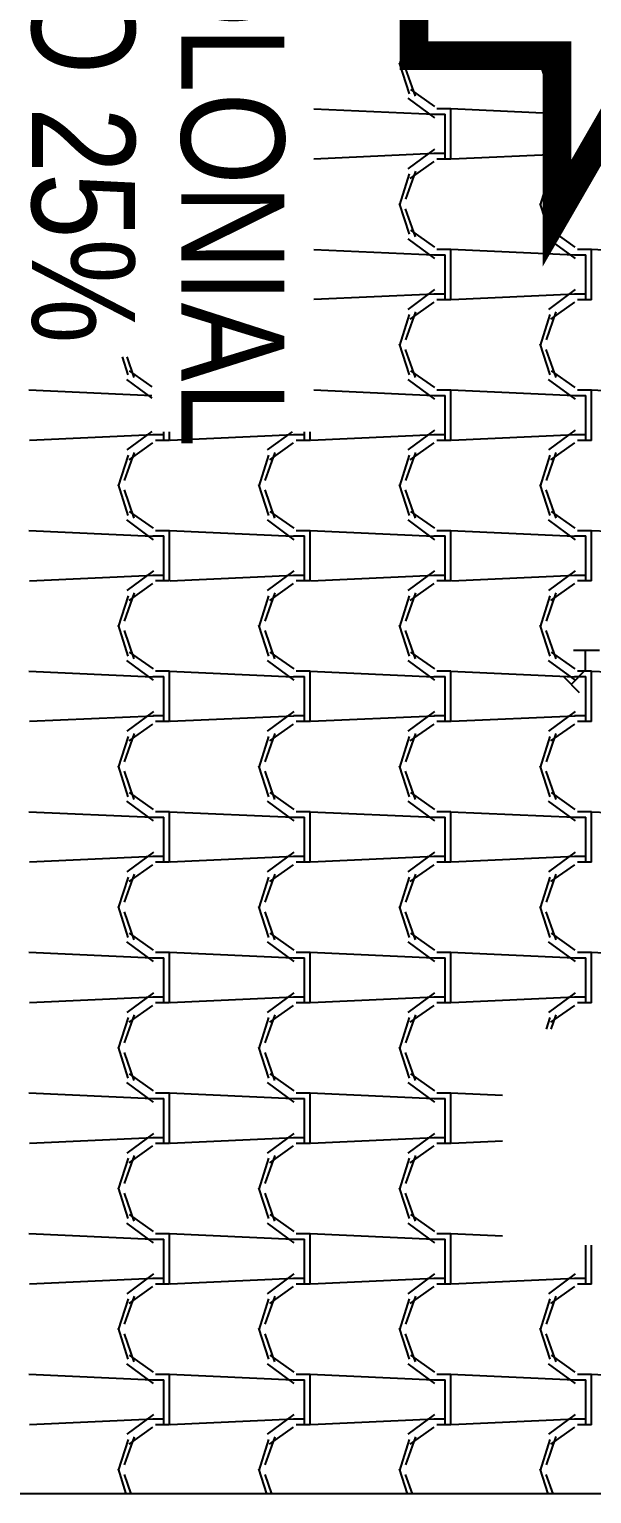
# Model space of a CAD drawing. Header units: millimetres. Extents: x -336 to -33, y -135 to 770.
# Drawn here: x -176.451 to -175.251, y 710.133 to 713.257 of the extents above; entities that cross this region are included whole.
import ezdxf
from ezdxf.enums import TextEntityAlignment as Align

# ---------------------------------------------------------------- set-up
doc = ezdxf.new("R2010")
doc.units = ezdxf.units.MM
doc.header["$LTSCALE"] = 50
doc.header["$MEASUREMENT"] = 0
doc.layers.get('0').update_dxf_attribs({"linetype": 'CONTINUOUS'})
for name, color, linetype in [('-HIDRO', 8, 'CONTINUOUS'), ('AF', 5, 'CONTINUOUS'), ('E-txt-g', 3, 'CONTINUOUS')]:
    doc.layers.add(name, color=color, linetype=linetype)
doc.layers.add('E-Txt-W', color=7, linetype='CONTINUOUS', lineweight=20)
doc.styles.add('F2', font='swissc.ttf')
doc.styles.add('REG60', font='romans.shx', dxfattribs={"width": 0.8, "height": 0.15})
doc.styles.add('REG80', font='romans.shx', dxfattribs={"width": 0.8, "height": 0.2})

# ---------------------------------------------------------------- blocks, each defined once
blk = doc.blocks.new('Seta')
at = {"const_width": 2}
blk.add_lwpolyline([(10, 15), (10, 25.98), (25, 0), (10, -25.98), (10, -15), (0, -15), (0, 15)], close=True, dxfattribs=at)
blk = doc.blocks.new('TXT-AMB75')
at = {"layer": 'E-txt-g', "style": 'REG80', "width": 0.8, "flags": 8}
blk.add_attdef('TXT', text='', height=0.2, dxfattribs=at).set_placement((0.0055, 0.2964), align=Align.CENTER)
at = {"layer": 'E-Txt-W', "style": 'REG60', "width": 0.8, "flags": 8}
blk.add_attdef('TXT', text='', height=0.15, dxfattribs=at).set_placement((0.0055, 0.0271), align=Align.CENTER)

msp = doc.modelspace()

# ---------------------------------------------------------------- linework, layer by layer
at = {"layer": '-HIDRO', "linetype": 'Continuous'}
for p, q in [((-175.6404, 713.2489), (-175.6614, 713.1829)), ((-175.6306, 713.2459), (-175.6484, 713.1949)), ((-175.6306, 713.245), (-175.6389, 713.2391)), ((-175.3556, 713.2014), (-175.3614, 713.1829)), ((-175.3462, 713.2014), (-175.3484, 713.1949)), ((-175.6617, 713.1861), (-175.6407, 713.1201)), ((-175.6488, 713.1746), (-175.6278, 713.1146)), ((-175.3617, 713.1861), (-175.3407, 713.1201)), ((-175.3488, 713.1746), (-175.3278, 713.1146)), ((-175.6378, 713.1289), (-175.5868, 713.0929)), ((-175.3378, 713.1289), (-175.3248, 713.1198)), ((-175.6437, 713.1106), (-175.5867, 713.0686)), ((-175.3437, 713.1106), (-175.3248, 713.0967)), ((-175.588, 713.0756), (-175.8438, 713.0872)), ((-175.5877, 713.0765), (-175.5637, 713.0765)), ((-175.5817, 713.0885), (-175.5517, 713.0885)), ((-175.5637, 712.9925), (-175.5637, 713.0765)), ((-175.3248, 713.0773), (-175.552, 713.0876)), ((-175.5517, 712.9925), (-175.5517, 713.0885)), ((-175.5863, 713.002), (-175.6433, 712.96)), ((-175.5864, 712.9924), (-175.8438, 712.9807)), ((-175.5879, 712.9751), (-175.6389, 712.9391)), ((-175.5637, 712.9925), (-175.5877, 712.9925)), ((-175.5517, 712.9805), (-175.5817, 712.9805)), ((-175.5637, 712.9805), (-175.5637, 712.9925)), ((-175.5517, 712.9805), (-175.5517, 712.9925)), ((-175.3248, 712.9906), (-175.5504, 712.9804)), ((-175.3248, 712.9736), (-175.3433, 712.96)), ((-175.2517, 712.9805), (-175.2585, 712.9805)), ((-175.2517, 712.9805), (-175.2517, 712.9921)), ((-175.6404, 712.9489), (-175.6614, 712.8829)), ((-175.6274, 712.9549), (-175.6484, 712.8949)), ((-175.3404, 712.9489), (-175.3614, 712.8829)), ((-175.3274, 712.9549), (-175.3484, 712.8949)), ((-175.3248, 712.9491), (-175.3389, 712.9391)), ((-175.6617, 712.8861), (-175.6407, 712.8201)), ((-175.3617, 712.8861), (-175.3407, 712.8201)), ((-175.6488, 712.8746), (-175.6278, 712.8146)), ((-175.3488, 712.8746), (-175.3278, 712.8146)), ((-175.6378, 712.8289), (-175.5868, 712.7929)), ((-175.3378, 712.8289), (-175.2868, 712.7929)), ((-175.588, 712.7756), (-175.8438, 712.7872)), ((-175.6437, 712.8106), (-175.5867, 712.7686)), ((-175.5817, 712.7885), (-175.5517, 712.7885)), ((-175.288, 712.7756), (-175.552, 712.7876)), ((-175.5517, 712.6925), (-175.5517, 712.7885)), ((-175.3437, 712.8106), (-175.2867, 712.7686)), ((-175.2817, 712.7885), (-175.2517, 712.7885)), ((-174.988, 712.7756), (-175.252, 712.7876)), ((-175.2517, 712.6925), (-175.2517, 712.7885)), ((-175.5877, 712.7765), (-175.5637, 712.7765)), ((-175.5637, 712.6925), (-175.5637, 712.7765)), ((-175.2877, 712.7765), (-175.2637, 712.7765)), ((-175.2637, 712.6925), (-175.2637, 712.7765)), ((-175.5864, 712.6924), (-175.8438, 712.6807)), ((-175.5863, 712.702), (-175.6433, 712.66)), ((-175.5637, 712.6925), (-175.5877, 712.6925)), ((-175.5637, 712.6805), (-175.5637, 712.6925)), ((-175.5517, 712.6805), (-175.5517, 712.6925)), ((-175.2864, 712.6924), (-175.5504, 712.6804)), ((-175.2863, 712.702), (-175.3433, 712.66)), ((-175.2637, 712.6925), (-175.2877, 712.6925)), ((-175.2637, 712.6805), (-175.2637, 712.6925)), ((-175.2517, 712.6805), (-175.2517, 712.6925)), ((-175.5879, 712.6751), (-175.6389, 712.6391)), ((-175.5517, 712.6805), (-175.5817, 712.6805)), ((-175.2879, 712.6751), (-175.3389, 712.6391)), ((-175.2517, 712.6805), (-175.2817, 712.6805)), ((-175.6404, 712.6489), (-175.6614, 712.5829)), ((-175.6274, 712.6549), (-175.6484, 712.5949)), ((-175.3404, 712.6489), (-175.3614, 712.5829)), ((-175.3274, 712.6549), (-175.3484, 712.5949)), ((-175.6617, 712.5861), (-175.6407, 712.5201)), ((-175.6488, 712.5746), (-175.6278, 712.5146)), ((-175.3617, 712.5861), (-175.3407, 712.5201)), ((-175.3488, 712.5746), (-175.3278, 712.5146)), ((-176.2529, 712.5584), (-176.2407, 712.5201)), ((-176.2431, 712.5584), (-176.2278, 712.5146)), ((-176.2437, 712.5106), (-176.1896, 712.4708)), ((-176.2378, 712.5289), (-176.1896, 712.4949)), ((-175.6437, 712.5106), (-175.5867, 712.4686)), ((-175.6378, 712.5289), (-175.5868, 712.4929)), ((-175.3437, 712.5106), (-175.2867, 712.4686)), ((-175.3378, 712.5289), (-175.2868, 712.4929)), ((-176.1896, 712.4757), (-176.452, 712.4876)), ((-175.588, 712.4756), (-175.8438, 712.4872)), ((-175.5877, 712.4765), (-175.5637, 712.4765)), ((-175.5817, 712.4885), (-175.5517, 712.4885)), ((-175.5637, 712.3925), (-175.5637, 712.4765)), ((-175.288, 712.4756), (-175.552, 712.4876)), ((-175.5517, 712.3925), (-175.5517, 712.4885)), ((-175.2877, 712.4765), (-175.2637, 712.4765)), ((-175.2817, 712.4885), (-175.2517, 712.4885)), ((-175.2637, 712.3925), (-175.2637, 712.4765)), ((-174.988, 712.4756), (-175.252, 712.4876)), ((-175.2517, 712.3925), (-175.2517, 712.4885)), ((-176.1864, 712.3924), (-176.4504, 712.3804)), ((-176.1896, 712.3995), (-176.2433, 712.36)), ((-176.1637, 712.3925), (-176.1877, 712.3925)), ((-176.1517, 712.3805), (-176.1817, 712.3805)), ((-176.1637, 712.3925), (-176.1637, 712.399)), ((-176.1637, 712.3805), (-176.1637, 712.3925)), ((-176.1517, 712.3925), (-176.1517, 712.399)), ((-176.1517, 712.3805), (-176.1517, 712.3925)), ((-175.8864, 712.3924), (-176.1504, 712.3804)), ((-175.8904, 712.399), (-175.9433, 712.36)), ((-175.8637, 712.3925), (-175.8877, 712.3925)), ((-175.8517, 712.3805), (-175.8817, 712.3805)), ((-175.8637, 712.3925), (-175.8637, 712.399)), ((-175.8637, 712.3805), (-175.8637, 712.3925)), ((-175.8517, 712.3925), (-175.8517, 712.399)), ((-175.8517, 712.3805), (-175.8517, 712.3925)), ((-175.5864, 712.3924), (-175.8504, 712.3804)), ((-175.5863, 712.402), (-175.6433, 712.36)), ((-175.5637, 712.3925), (-175.5877, 712.3925)), ((-175.5517, 712.3805), (-175.5817, 712.3805)), ((-175.5637, 712.3805), (-175.5637, 712.3925)), ((-175.5517, 712.3805), (-175.5517, 712.3925)), ((-175.2864, 712.3924), (-175.5504, 712.3804)), ((-175.2863, 712.402), (-175.3433, 712.36)), ((-175.2637, 712.3925), (-175.2877, 712.3925)), ((-175.2517, 712.3805), (-175.2817, 712.3805)), ((-175.2637, 712.3805), (-175.2637, 712.3925)), ((-175.2517, 712.3805), (-175.2517, 712.3925)), ((-176.2404, 712.3489), (-176.2614, 712.2829)), ((-176.2274, 712.3549), (-176.2484, 712.2949)), ((-176.1879, 712.3751), (-176.2389, 712.3391)), ((-175.9404, 712.3489), (-175.9614, 712.2829)), ((-175.9274, 712.3549), (-175.9484, 712.2949)), ((-175.8879, 712.3751), (-175.9389, 712.3391)), ((-175.6404, 712.3489), (-175.6614, 712.2829)), ((-175.6274, 712.3549), (-175.6484, 712.2949)), ((-175.5879, 712.3751), (-175.6389, 712.3391)), ((-175.3404, 712.3489), (-175.3614, 712.2829)), ((-175.3274, 712.3549), (-175.3484, 712.2949)), ((-175.2879, 712.3751), (-175.3389, 712.3391)), ((-176.2617, 712.2861), (-176.2407, 712.2201)), ((-175.9617, 712.2861), (-175.9407, 712.2201)), ((-175.6617, 712.2861), (-175.6407, 712.2201)), ((-175.3617, 712.2861), (-175.3407, 712.2201)), ((-176.2488, 712.2746), (-176.2278, 712.2146)), ((-175.9488, 712.2746), (-175.9278, 712.2146)), ((-175.6488, 712.2746), (-175.6278, 712.2146)), ((-175.3488, 712.2746), (-175.3278, 712.2146)), ((-176.2378, 712.2289), (-176.1868, 712.1929)), ((-175.9378, 712.2289), (-175.8868, 712.1929)), ((-175.6378, 712.2289), (-175.5868, 712.1929)), ((-175.3378, 712.2289), (-175.2868, 712.1929)), ((-176.2437, 712.2106), (-176.1867, 712.1686)), ((-175.9437, 712.2106), (-175.8867, 712.1686)), ((-175.6437, 712.2106), (-175.5867, 712.1686)), ((-175.3437, 712.2106), (-175.2867, 712.1686)), ((-176.1881, 712.1756), (-176.4521, 712.1876)), ((-176.1877, 712.1765), (-176.1637, 712.1765)), ((-176.1817, 712.1885), (-176.1517, 712.1885)), ((-176.1637, 712.0925), (-176.1637, 712.1765)), ((-175.8881, 712.1756), (-176.1521, 712.1876)), ((-176.1517, 712.0925), (-176.1517, 712.1885)), ((-175.8877, 712.1765), (-175.8637, 712.1765)), ((-175.8817, 712.1885), (-175.8517, 712.1885)), ((-175.8637, 712.0925), (-175.8637, 712.1765)), ((-175.5881, 712.1756), (-175.8521, 712.1876)), ((-175.8517, 712.0925), (-175.8517, 712.1885)), ((-175.5877, 712.1765), (-175.5637, 712.1765)), ((-175.5817, 712.1885), (-175.5517, 712.1885)), ((-175.5637, 712.0925), (-175.5637, 712.1765)), ((-175.2881, 712.1756), (-175.5521, 712.1876)), ((-175.5517, 712.0925), (-175.5517, 712.1885)), ((-175.2877, 712.1765), (-175.2637, 712.1765)), ((-175.2817, 712.1885), (-175.2517, 712.1885)), ((-175.2637, 712.0925), (-175.2637, 712.1765)), ((-174.9881, 712.1756), (-175.2521, 712.1876)), ((-175.2517, 712.0925), (-175.2517, 712.1885)), ((-176.1863, 712.102), (-176.2433, 712.06)), ((-175.8863, 712.102), (-175.9433, 712.06)), ((-175.5863, 712.102), (-175.6433, 712.06)), ((-175.2863, 712.102), (-175.3433, 712.06)), ((-176.1864, 712.0924), (-176.4504, 712.0804)), ((-176.1879, 712.0751), (-176.2389, 712.0391)), ((-176.1637, 712.0925), (-176.1877, 712.0925)), ((-176.1517, 712.0805), (-176.1817, 712.0805)), ((-176.1637, 712.0805), (-176.1637, 712.0925)), ((-176.1517, 712.0805), (-176.1517, 712.0925)), ((-175.8864, 712.0924), (-176.1504, 712.0804)), ((-175.8879, 712.0751), (-175.9389, 712.0391)), ((-175.8637, 712.0925), (-175.8877, 712.0925)), ((-175.8517, 712.0805), (-175.8817, 712.0805)), ((-175.8637, 712.0805), (-175.8637, 712.0925)), ((-175.8517, 712.0805), (-175.8517, 712.0925)), ((-175.5864, 712.0924), (-175.8504, 712.0804)), ((-175.5879, 712.0751), (-175.6389, 712.0391)), ((-175.5637, 712.0925), (-175.5877, 712.0925)), ((-175.5517, 712.0805), (-175.5817, 712.0805)), ((-175.5637, 712.0805), (-175.5637, 712.0925)), ((-175.5517, 712.0805), (-175.5517, 712.0925)), ((-175.2864, 712.0924), (-175.5504, 712.0804)), ((-175.2879, 712.0751), (-175.3389, 712.0391)), ((-175.2637, 712.0925), (-175.2877, 712.0925)), ((-175.2517, 712.0805), (-175.2817, 712.0805)), ((-175.2637, 712.0805), (-175.2637, 712.0925)), ((-175.2517, 712.0805), (-175.2517, 712.0925)), ((-176.2404, 712.0489), (-176.2614, 711.9829)), ((-176.2274, 712.0549), (-176.2484, 711.9949)), ((-175.9404, 712.0489), (-175.9614, 711.9829)), ((-175.9274, 712.0549), (-175.9484, 711.9949)), ((-175.6404, 712.0489), (-175.6614, 711.9829)), ((-175.6274, 712.0549), (-175.6484, 711.9949)), ((-175.3404, 712.0489), (-175.3614, 711.9829)), ((-175.3274, 712.0549), (-175.3484, 711.9949)), ((-176.2617, 711.9861), (-176.2407, 711.9201)), ((-176.2488, 711.9746), (-176.2278, 711.9146)), ((-175.9617, 711.9861), (-175.9407, 711.9201)), ((-175.9488, 711.9746), (-175.9278, 711.9146)), ((-175.6617, 711.9861), (-175.6407, 711.9201)), ((-175.6488, 711.9746), (-175.6278, 711.9146)), ((-175.3617, 711.9861), (-175.3407, 711.9201)), ((-175.3488, 711.9746), (-175.3278, 711.9146)), ((-176.2437, 711.9106), (-176.1867, 711.8686)), ((-176.2378, 711.9289), (-176.1868, 711.8929)), ((-175.9437, 711.9106), (-175.8867, 711.8686)), ((-175.9378, 711.9289), (-175.8868, 711.8929)), ((-175.6437, 711.9106), (-175.5867, 711.8686)), ((-175.6378, 711.9289), (-175.5868, 711.8929)), ((-175.3437, 711.9106), (-175.2867, 711.8686)), ((-175.3378, 711.9289), (-175.2868, 711.8929)), ((-176.1881, 711.8756), (-176.4521, 711.8876)), ((-176.1817, 711.8885), (-176.1517, 711.8885)), ((-175.8881, 711.8756), (-176.1521, 711.8876)), ((-176.1517, 711.7925), (-176.1517, 711.8885)), ((-175.8817, 711.8885), (-175.8517, 711.8885)), ((-175.5881, 711.8756), (-175.8521, 711.8876)), ((-175.8517, 711.7925), (-175.8517, 711.8885)), ((-175.5817, 711.8885), (-175.5517, 711.8885)), ((-175.2881, 711.8756), (-175.5521, 711.8876)), ((-175.5517, 711.7925), (-175.5517, 711.8885)), ((-175.2817, 711.8885), (-175.2517, 711.8885)), ((-174.9881, 711.8756), (-175.2521, 711.8876)), ((-175.2517, 711.7925), (-175.2517, 711.8885)), ((-176.1877, 711.8765), (-176.1637, 711.8765)), ((-176.1637, 711.7925), (-176.1637, 711.8765)), ((-175.8877, 711.8765), (-175.8637, 711.8765)), ((-175.8637, 711.7925), (-175.8637, 711.8765)), ((-175.5877, 711.8765), (-175.5637, 711.8765)), ((-175.5637, 711.7925), (-175.5637, 711.8765)), ((-175.2877, 711.8765), (-175.2637, 711.8765)), ((-175.2637, 711.7925), (-175.2637, 711.8765)), ((-176.1864, 711.7924), (-176.4504, 711.7804)), ((-176.1863, 711.802), (-176.2433, 711.76)), ((-176.1637, 711.7925), (-176.1877, 711.7925)), ((-176.1637, 711.7805), (-176.1637, 711.7925)), ((-176.1517, 711.7805), (-176.1517, 711.7925)), ((-175.8864, 711.7924), (-176.1504, 711.7804)), ((-175.8863, 711.802), (-175.9433, 711.76)), ((-175.8637, 711.7925), (-175.8877, 711.7925)), ((-175.8637, 711.7805), (-175.8637, 711.7925)), ((-175.8517, 711.7805), (-175.8517, 711.7925)), ((-175.5864, 711.7924), (-175.8504, 711.7804)), ((-175.5863, 711.802), (-175.6433, 711.76)), ((-175.5637, 711.7925), (-175.5877, 711.7925)), ((-175.5637, 711.7805), (-175.5637, 711.7925)), ((-175.5517, 711.7805), (-175.5517, 711.7925)), ((-175.2864, 711.7924), (-175.5504, 711.7804)), ((-175.2863, 711.802), (-175.3433, 711.76)), ((-175.2637, 711.7925), (-175.2877, 711.7925)), ((-175.2637, 711.7805), (-175.2637, 711.7925)), ((-175.2517, 711.7805), (-175.2517, 711.7925)), ((-176.2274, 711.7549), (-176.2484, 711.6949)), ((-176.1879, 711.7751), (-176.2389, 711.7391)), ((-176.1517, 711.7805), (-176.1817, 711.7805)), ((-175.9274, 711.7549), (-175.9484, 711.6949)), ((-175.8879, 711.7751), (-175.9389, 711.7391)), ((-175.8517, 711.7805), (-175.8817, 711.7805)), ((-175.6274, 711.7549), (-175.6484, 711.6949)), ((-175.5879, 711.7751), (-175.6389, 711.7391)), ((-175.5517, 711.7805), (-175.5817, 711.7805)), ((-175.3274, 711.7549), (-175.3484, 711.6949)), ((-175.2879, 711.7751), (-175.3389, 711.7391)), ((-175.2517, 711.7805), (-175.2817, 711.7805)), ((-176.2404, 711.7489), (-176.2614, 711.6829)), ((-175.9404, 711.7489), (-175.9614, 711.6829)), ((-175.6404, 711.7489), (-175.6614, 711.6829)), ((-175.3404, 711.7489), (-175.3614, 711.6829)), ((-176.2617, 711.6861), (-176.2407, 711.6201)), ((-176.2488, 711.6746), (-176.2278, 711.6146)), ((-175.9617, 711.6861), (-175.9407, 711.6201)), ((-175.9488, 711.6746), (-175.9278, 711.6146)), ((-175.6617, 711.6861), (-175.6407, 711.6201)), ((-175.6488, 711.6746), (-175.6278, 711.6146)), ((-175.3617, 711.6861), (-175.3407, 711.6201)), ((-175.3488, 711.6746), (-175.3278, 711.6146)), ((-176.2378, 711.6289), (-176.1868, 711.5929)), ((-175.9378, 711.6289), (-175.8868, 711.5929)), ((-175.6378, 711.6289), (-175.5868, 711.5929)), ((-175.3378, 711.6289), (-175.2868, 711.5929)), ((-176.2437, 711.6106), (-176.1867, 711.5686)), ((-175.9437, 711.6106), (-175.8867, 711.5686)), ((-175.6437, 711.6106), (-175.5867, 711.5686)), ((-175.3437, 711.6106), (-175.2867, 711.5686)), ((-176.1881, 711.5756), (-176.4521, 711.5876)), ((-176.1877, 711.5765), (-176.1637, 711.5765)), ((-176.1817, 711.5885), (-176.1517, 711.5885)), ((-176.1637, 711.4925), (-176.1637, 711.5765)), ((-175.8881, 711.5756), (-176.1521, 711.5876)), ((-176.1517, 711.4925), (-176.1517, 711.5885)), ((-175.8877, 711.5765), (-175.8637, 711.5765)), ((-175.8817, 711.5885), (-175.8517, 711.5885)), ((-175.8637, 711.4925), (-175.8637, 711.5765)), ((-175.5881, 711.5756), (-175.8521, 711.5876)), ((-175.8517, 711.4925), (-175.8517, 711.5885)), ((-175.5877, 711.5765), (-175.5637, 711.5765)), ((-175.5817, 711.5885), (-175.5517, 711.5885)), ((-175.5637, 711.4925), (-175.5637, 711.5765)), ((-175.2881, 711.5756), (-175.5521, 711.5876)), ((-175.5517, 711.4925), (-175.5517, 711.5885)), ((-175.2877, 711.5765), (-175.2637, 711.5765)), ((-175.2817, 711.5885), (-175.2517, 711.5885)), ((-175.2637, 711.4925), (-175.2637, 711.5765)), ((-174.9881, 711.5756), (-175.2521, 711.5876)), ((-175.2517, 711.4925), (-175.2517, 711.5885)), ((-176.1864, 711.4924), (-176.4504, 711.4804)), ((-176.1863, 711.502), (-176.2433, 711.46)), ((-176.1879, 711.4751), (-176.2389, 711.4391)), ((-176.1637, 711.4925), (-176.1877, 711.4925)), ((-176.1517, 711.4805), (-176.1817, 711.4805)), ((-176.1637, 711.4805), (-176.1637, 711.4925)), ((-176.1517, 711.4805), (-176.1517, 711.4925)), ((-175.8864, 711.4924), (-176.1504, 711.4804)), ((-175.8863, 711.502), (-175.9433, 711.46)), ((-175.8879, 711.4751), (-175.9389, 711.4391)), ((-175.8637, 711.4925), (-175.8877, 711.4925)), ((-175.8517, 711.4805), (-175.8817, 711.4805)), ((-175.8637, 711.4805), (-175.8637, 711.4925)), ((-175.8517, 711.4805), (-175.8517, 711.4925)), ((-175.5864, 711.4924), (-175.8504, 711.4804)), ((-175.5863, 711.502), (-175.6433, 711.46)), ((-175.5879, 711.4751), (-175.6389, 711.4391)), ((-175.5637, 711.4925), (-175.5877, 711.4925)), ((-175.5517, 711.4805), (-175.5817, 711.4805)), ((-175.5637, 711.4805), (-175.5637, 711.4925)), ((-175.5517, 711.4805), (-175.5517, 711.4925)), ((-175.2864, 711.4924), (-175.5504, 711.4804)), ((-175.2863, 711.502), (-175.3433, 711.46)), ((-175.2879, 711.4751), (-175.3389, 711.4391)), ((-175.2637, 711.4925), (-175.2877, 711.4925)), ((-175.2517, 711.4805), (-175.2817, 711.4805)), ((-175.2637, 711.4805), (-175.2637, 711.4925)), ((-175.2517, 711.4805), (-175.2517, 711.4925)), ((-176.2404, 711.4489), (-176.2614, 711.3829)), ((-176.2274, 711.4549), (-176.2484, 711.3949)), ((-175.9404, 711.4489), (-175.9614, 711.3829)), ((-175.9274, 711.4549), (-175.9484, 711.3949)), ((-175.6404, 711.4489), (-175.6614, 711.3829)), ((-175.6274, 711.4549), (-175.6484, 711.3949)), ((-175.3404, 711.4489), (-175.3614, 711.3829)), ((-175.3274, 711.4549), (-175.3484, 711.3949)), ((-176.2617, 711.3861), (-176.2407, 711.3201)), ((-175.9617, 711.3861), (-175.9407, 711.3201)), ((-175.6617, 711.3861), (-175.6407, 711.3201)), ((-175.3617, 711.3861), (-175.3407, 711.3201)), ((-176.2488, 711.3746), (-176.2278, 711.3146)), ((-175.9488, 711.3746), (-175.9278, 711.3146)), ((-175.6488, 711.3746), (-175.6278, 711.3146)), ((-175.3488, 711.3746), (-175.3278, 711.3146)), ((-176.2378, 711.3289), (-176.1868, 711.2929)), ((-175.9378, 711.3289), (-175.8868, 711.2929)), ((-175.6378, 711.3289), (-175.5868, 711.2929)), ((-175.3378, 711.3289), (-175.2868, 711.2929)), ((-176.1881, 711.2756), (-176.4521, 711.2876)), ((-176.2437, 711.3106), (-176.1867, 711.2686)), ((-176.1817, 711.2885), (-176.1517, 711.2885)), ((-175.8881, 711.2756), (-176.1521, 711.2876)), ((-176.1517, 711.1925), (-176.1517, 711.2885)), ((-175.9437, 711.3106), (-175.8867, 711.2686)), ((-175.8817, 711.2885), (-175.8517, 711.2885)), ((-175.5881, 711.2756), (-175.8521, 711.2876)), ((-175.8517, 711.1925), (-175.8517, 711.2885)), ((-175.6437, 711.3106), (-175.5867, 711.2686)), ((-175.5817, 711.2885), (-175.5517, 711.2885)), ((-175.2881, 711.2756), (-175.5521, 711.2876)), ((-175.5517, 711.1925), (-175.5517, 711.2885)), ((-175.3437, 711.3106), (-175.2867, 711.2686)), ((-175.2817, 711.2885), (-175.2517, 711.2885)), ((-174.9881, 711.2756), (-175.2521, 711.2876)), ((-175.2517, 711.1925), (-175.2517, 711.2885)), ((-176.1877, 711.2765), (-176.1637, 711.2765)), ((-176.1637, 711.1925), (-176.1637, 711.2765)), ((-175.8877, 711.2765), (-175.8637, 711.2765)), ((-175.8637, 711.1925), (-175.8637, 711.2765)), ((-175.5877, 711.2765), (-175.5637, 711.2765)), ((-175.5637, 711.1925), (-175.5637, 711.2765)), ((-175.2877, 711.2765), (-175.2637, 711.2765)), ((-175.2637, 711.1925), (-175.2637, 711.2765)), ((-176.1864, 711.1924), (-176.4504, 711.1804)), ((-176.1863, 711.202), (-176.2433, 711.16)), ((-176.1637, 711.1925), (-176.1877, 711.1925)), ((-176.1637, 711.1805), (-176.1637, 711.1925)), ((-176.1517, 711.1805), (-176.1517, 711.1925)), ((-175.8864, 711.1924), (-176.1504, 711.1804)), ((-175.8863, 711.202), (-175.9433, 711.16)), ((-175.8637, 711.1925), (-175.8877, 711.1925)), ((-175.8637, 711.1805), (-175.8637, 711.1925)), ((-175.8517, 711.1805), (-175.8517, 711.1925)), ((-175.5864, 711.1924), (-175.8504, 711.1804)), ((-175.5863, 711.202), (-175.6433, 711.16)), ((-175.5637, 711.1925), (-175.5877, 711.1925)), ((-175.5637, 711.1805), (-175.5637, 711.1925)), ((-175.5517, 711.1805), (-175.5517, 711.1925)), ((-175.2864, 711.1924), (-175.5504, 711.1804)), ((-175.2863, 711.202), (-175.3433, 711.16)), ((-175.2637, 711.1925), (-175.2877, 711.1925)), ((-175.2637, 711.1805), (-175.2637, 711.1925)), ((-175.2517, 711.1805), (-175.2517, 711.1925)), ((-176.1879, 711.1751), (-176.2389, 711.1391)), ((-176.1517, 711.1805), (-176.1817, 711.1805)), ((-175.8879, 711.1751), (-175.9389, 711.1391)), ((-175.8517, 711.1805), (-175.8817, 711.1805)), ((-175.5879, 711.1751), (-175.6389, 711.1391)), ((-175.5517, 711.1805), (-175.5817, 711.1805)), ((-175.2879, 711.1751), (-175.3389, 711.1391)), ((-175.2517, 711.1805), (-175.2817, 711.1805)), ((-176.2404, 711.1489), (-176.2614, 711.0829)), ((-176.2274, 711.1549), (-176.2484, 711.0949)), ((-175.9404, 711.1489), (-175.9614, 711.0829)), ((-175.9274, 711.1549), (-175.9484, 711.0949)), ((-175.6404, 711.1489), (-175.6614, 711.0829)), ((-175.6274, 711.1549), (-175.6484, 711.0949)), ((-175.3404, 711.1489), (-175.3483, 711.1241)), ((-175.3274, 711.1549), (-175.3382, 711.1241)), ((-176.2617, 711.0861), (-176.2407, 711.0201)), ((-176.2488, 711.0746), (-176.2278, 711.0146)), ((-175.9617, 711.0861), (-175.9407, 711.0201)), ((-175.9488, 711.0746), (-175.9278, 711.0146)), ((-175.6617, 711.0861), (-175.6407, 711.0201)), ((-175.6488, 711.0746), (-175.6278, 711.0146)), ((-176.2437, 711.0106), (-176.1867, 710.9686)), ((-176.2378, 711.0289), (-176.1868, 710.9929)), ((-175.9437, 711.0106), (-175.8867, 710.9686)), ((-175.9378, 711.0289), (-175.8868, 710.9929)), ((-175.6437, 711.0106), (-175.5867, 710.9686)), ((-175.6378, 711.0289), (-175.5868, 710.9929)), ((-176.1881, 710.9756), (-176.4521, 710.9876)), ((-176.1877, 710.9765), (-176.1637, 710.9765)), ((-176.1817, 710.9885), (-176.1517, 710.9885)), ((-176.1637, 710.8925), (-176.1637, 710.9765)), ((-175.8881, 710.9756), (-176.1521, 710.9876)), ((-176.1517, 710.8925), (-176.1517, 710.9885)), ((-175.8877, 710.9765), (-175.8637, 710.9765)), ((-175.8817, 710.9885), (-175.8517, 710.9885)), ((-175.8637, 710.8925), (-175.8637, 710.9765)), ((-175.5881, 710.9756), (-175.8521, 710.9876)), ((-175.8517, 710.8925), (-175.8517, 710.9885)), ((-175.5877, 710.9765), (-175.5637, 710.9765)), ((-175.5817, 710.9885), (-175.5517, 710.9885)), ((-175.5637, 710.8925), (-175.5637, 710.9765)), ((-175.4416, 710.9826), (-175.5521, 710.9876)), ((-175.5517, 710.8925), (-175.5517, 710.9885)), ((-176.1864, 710.8924), (-176.4504, 710.8804)), ((-176.1863, 710.902), (-176.2433, 710.86)), ((-176.1637, 710.8925), (-176.1877, 710.8925)), ((-176.1517, 710.8805), (-176.1817, 710.8805)), ((-176.1637, 710.8805), (-176.1637, 710.8925)), ((-176.1517, 710.8805), (-176.1517, 710.8925)), ((-175.8864, 710.8924), (-176.1504, 710.8804)), ((-175.8863, 710.902), (-175.9433, 710.86)), ((-175.8637, 710.8925), (-175.8877, 710.8925)), ((-175.8517, 710.8805), (-175.8817, 710.8805)), ((-175.8637, 710.8805), (-175.8637, 710.8925)), ((-175.8517, 710.8805), (-175.8517, 710.8925)), ((-175.5864, 710.8924), (-175.8504, 710.8804)), ((-175.5863, 710.902), (-175.6433, 710.86)), ((-175.5637, 710.8925), (-175.5877, 710.8925)), ((-175.5517, 710.8805), (-175.5817, 710.8805)), ((-175.5637, 710.8805), (-175.5637, 710.8925)), ((-175.5517, 710.8805), (-175.5517, 710.8925)), ((-175.4416, 710.8853), (-175.5504, 710.8804)), ((-176.2404, 710.8489), (-176.2614, 710.7829)), ((-176.2274, 710.8549), (-176.2484, 710.7949)), ((-176.1879, 710.8751), (-176.2389, 710.8391)), ((-175.9404, 710.8489), (-175.9614, 710.7829)), ((-175.9274, 710.8549), (-175.9484, 710.7949)), ((-175.8879, 710.8751), (-175.9389, 710.8391)), ((-175.6404, 710.8489), (-175.6614, 710.7829)), ((-175.6274, 710.8549), (-175.6484, 710.7949)), ((-175.5879, 710.8751), (-175.6389, 710.8391)), ((-176.2617, 710.7861), (-176.2407, 710.7201)), ((-175.9617, 710.7861), (-175.9407, 710.7201)), ((-175.6617, 710.7861), (-175.6407, 710.7201)), ((-176.2488, 710.7746), (-176.2278, 710.7146)), ((-175.9488, 710.7746), (-175.9278, 710.7146)), ((-175.6488, 710.7746), (-175.6278, 710.7146)), ((-176.2378, 710.7289), (-176.1868, 710.6929)), ((-175.9378, 710.7289), (-175.8868, 710.6929)), ((-175.6378, 710.7289), (-175.5868, 710.6929)), ((-176.2437, 710.7106), (-176.1867, 710.6686)), ((-175.9437, 710.7106), (-175.8867, 710.6686)), ((-175.6437, 710.7106), (-175.5867, 710.6686)), ((-176.1881, 710.6756), (-176.4521, 710.6876)), ((-176.1877, 710.6765), (-176.1637, 710.6765)), ((-176.1817, 710.6885), (-176.1517, 710.6885)), ((-176.1637, 710.5925), (-176.1637, 710.6765)), ((-175.8881, 710.6756), (-176.1521, 710.6876)), ((-176.1517, 710.5925), (-176.1517, 710.6885)), ((-175.8877, 710.6765), (-175.8637, 710.6765)), ((-175.8817, 710.6885), (-175.8517, 710.6885)), ((-175.8637, 710.5925), (-175.8637, 710.6765)), ((-175.5881, 710.6756), (-175.8521, 710.6876)), ((-175.8517, 710.5925), (-175.8517, 710.6885)), ((-175.5877, 710.6765), (-175.5637, 710.6765)), ((-175.5817, 710.6885), (-175.5517, 710.6885)), ((-175.5637, 710.5925), (-175.5637, 710.6765)), ((-175.4416, 710.6826), (-175.5521, 710.6876)), ((-175.5517, 710.5925), (-175.5517, 710.6885)), ((-175.2637, 710.5925), (-175.2637, 710.6634)), ((-175.2517, 710.5925), (-175.2517, 710.6634)), ((-176.1863, 710.602), (-176.2433, 710.56)), ((-175.8863, 710.602), (-175.9433, 710.56)), ((-175.5863, 710.602), (-175.6433, 710.56)), ((-175.2863, 710.602), (-175.3433, 710.56)), ((-176.1864, 710.5923), (-176.4504, 710.5803)), ((-176.1879, 710.5751), (-176.2389, 710.5391)), ((-176.1637, 710.5925), (-176.1877, 710.5925)), ((-176.1517, 710.5805), (-176.1817, 710.5805)), ((-176.1637, 710.5805), (-176.1637, 710.5925)), ((-176.1517, 710.5805), (-176.1517, 710.5925)), ((-175.8864, 710.5923), (-176.1504, 710.5803)), ((-175.8879, 710.5751), (-175.9389, 710.5391)), ((-175.8637, 710.5925), (-175.8877, 710.5925)), ((-175.8517, 710.5805), (-175.8817, 710.5805)), ((-175.8637, 710.5805), (-175.8637, 710.5925)), ((-175.8517, 710.5805), (-175.8517, 710.5925)), ((-175.5864, 710.5923), (-175.8504, 710.5803)), ((-175.5879, 710.5751), (-175.6389, 710.5391)), ((-175.5637, 710.5925), (-175.5877, 710.5925)), ((-175.5517, 710.5805), (-175.5817, 710.5805)), ((-175.5637, 710.5805), (-175.5637, 710.5925)), ((-175.5517, 710.5805), (-175.5517, 710.5925)), ((-175.2864, 710.5923), (-175.5504, 710.5803)), ((-175.288, 710.5751), (-175.339, 710.5391)), ((-175.2637, 710.5925), (-175.2877, 710.5925)), ((-175.2517, 710.5805), (-175.2817, 710.5805)), ((-175.2637, 710.5805), (-175.2637, 710.5925)), ((-175.2517, 710.5805), (-175.2517, 710.5925)), ((-176.2404, 710.5489), (-176.2614, 710.4829)), ((-176.2274, 710.5549), (-176.2484, 710.4949)), ((-175.9404, 710.5489), (-175.9614, 710.4829)), ((-175.9274, 710.5549), (-175.9484, 710.4949)), ((-175.6404, 710.5489), (-175.6614, 710.4829)), ((-175.6274, 710.5549), (-175.6484, 710.4949)), ((-175.3404, 710.5489), (-175.3614, 710.4829)), ((-175.3274, 710.5549), (-175.3484, 710.4949)), ((-176.2617, 710.4861), (-176.2407, 710.4201)), ((-176.2488, 710.4746), (-176.2278, 710.4146)), ((-175.9617, 710.4861), (-175.9407, 710.4201)), ((-175.9488, 710.4746), (-175.9278, 710.4146)), ((-175.6617, 710.4861), (-175.6407, 710.4201)), ((-175.6488, 710.4746), (-175.6278, 710.4146)), ((-175.3617, 710.4861), (-175.3407, 710.4201)), ((-175.3488, 710.4746), (-175.3278, 710.4146)), ((-176.2437, 710.4106), (-176.1867, 710.3686)), ((-176.2378, 710.4289), (-176.1868, 710.3929)), ((-175.9437, 710.4106), (-175.8867, 710.3686)), ((-175.9378, 710.4289), (-175.8868, 710.3929)), ((-175.6437, 710.4106), (-175.5867, 710.3686)), ((-175.6378, 710.4289), (-175.5868, 710.3929)), ((-175.3437, 710.4106), (-175.2867, 710.3686)), ((-175.3378, 710.4289), (-175.2868, 710.3929)), ((-176.1881, 710.3756), (-176.4521, 710.3876)), ((-176.1817, 710.3885), (-176.1517, 710.3885)), ((-175.8881, 710.3756), (-176.1521, 710.3876)), ((-176.1517, 710.2925), (-176.1517, 710.3885)), ((-175.8817, 710.3885), (-175.8517, 710.3885)), ((-175.5881, 710.3756), (-175.8521, 710.3876)), ((-175.8517, 710.2925), (-175.8517, 710.3885)), ((-175.5817, 710.3885), (-175.5517, 710.3885)), ((-175.2881, 710.3756), (-175.5521, 710.3876)), ((-175.5517, 710.2925), (-175.5517, 710.3885)), ((-175.2817, 710.3885), (-175.2517, 710.3885)), ((-174.9881, 710.3756), (-175.2521, 710.3876)), ((-175.2517, 710.2925), (-175.2517, 710.3885)), ((-176.1877, 710.3765), (-176.1637, 710.3765)), ((-176.1637, 710.2925), (-176.1637, 710.3765)), ((-175.8877, 710.3765), (-175.8637, 710.3765)), ((-175.8637, 710.2925), (-175.8637, 710.3765)), ((-175.5877, 710.3765), (-175.5637, 710.3765)), ((-175.5637, 710.2925), (-175.5637, 710.3765)), ((-175.2877, 710.3765), (-175.2637, 710.3765)), ((-175.2637, 710.2925), (-175.2637, 710.3765)), ((-176.1864, 710.2923), (-176.4504, 710.2803)), ((-176.1863, 710.302), (-176.2433, 710.26)), ((-176.1637, 710.2925), (-176.1877, 710.2925)), ((-176.1637, 710.2805), (-176.1637, 710.2925)), ((-176.1517, 710.2805), (-176.1517, 710.2925)), ((-175.8864, 710.2923), (-176.1504, 710.2803)), ((-175.8863, 710.302), (-175.9433, 710.26)), ((-175.8637, 710.2925), (-175.8877, 710.2925)), ((-175.8637, 710.2805), (-175.8637, 710.2925)), ((-175.8517, 710.2805), (-175.8517, 710.2925)), ((-175.5864, 710.2923), (-175.8504, 710.2803)), ((-175.5863, 710.302), (-175.6433, 710.26)), ((-175.5637, 710.2925), (-175.5877, 710.2925)), ((-175.5637, 710.2805), (-175.5637, 710.2925)), ((-175.5517, 710.2805), (-175.5517, 710.2925)), ((-175.2864, 710.2923), (-175.5504, 710.2803)), ((-175.2863, 710.302), (-175.3433, 710.26)), ((-175.2637, 710.2925), (-175.2877, 710.2925)), ((-175.2637, 710.2805), (-175.2637, 710.2925)), ((-175.2517, 710.2805), (-175.2517, 710.2925)), ((-176.2274, 710.2549), (-176.2484, 710.1949)), ((-176.1879, 710.2751), (-176.2389, 710.2391)), ((-176.1517, 710.2805), (-176.1817, 710.2805)), ((-175.9274, 710.2549), (-175.9484, 710.1949)), ((-175.888, 710.2751), (-175.939, 710.2391)), ((-175.8517, 710.2805), (-175.8817, 710.2805)), ((-175.6274, 710.2549), (-175.6484, 710.1949)), ((-175.588, 710.2751), (-175.639, 710.2391)), ((-175.5517, 710.2805), (-175.5817, 710.2805)), ((-175.3274, 710.255), (-175.3484, 710.195)), ((-175.288, 710.2751), (-175.339, 710.2391)), ((-175.2517, 710.2805), (-175.2817, 710.2805)), ((-176.2404, 710.2489), (-176.2614, 710.1829)), ((-175.9404, 710.2489), (-175.9614, 710.1829)), ((-175.6404, 710.2489), (-175.6614, 710.1829)), ((-175.3404, 710.2489), (-175.3614, 710.1829)), ((-176.2617, 710.1861), (-176.2449, 710.1333)), ((-176.2488, 710.1746), (-176.2343, 710.1333)), ((-175.9617, 710.1861), (-175.9449, 710.1333)), ((-175.9488, 710.1746), (-175.9343, 710.1333)), ((-175.6617, 710.1861), (-175.6449, 710.1333)), ((-175.6488, 710.1746), (-175.6343, 710.1333)), ((-175.3617, 710.1861), (-175.3449, 710.1333)), ((-175.3488, 710.1746), (-175.3343, 710.1333)), ((-172.1324, 710.1333), (-178.1324, 710.1333))]:
    msp.add_line(p, q, dxfattribs=at)
at = {"layer": 'AF', "color": 2}
for p, q in [((-175.2901, 711.933), (-175.2344, 711.933)), ((-175.2645, 711.891), (-175.2645, 711.933)), ((-175.2946, 711.8596), (-175.2645, 711.891)), ((-175.3116, 711.8765), (-175.2777, 711.8427))]:
    msp.add_line(p, q, dxfattribs=at)

# ---------------------------------------------------------------- block references
at = {"layer": '-HIDRO'}
ref = msp.add_blockref('TXT-AMB75', (-176.5589, 713.6285), dxfattribs=dict(at, xscale=-1.458, yscale=1.458, zscale=1.458, rotation=270))
ref.add_attrib('TXT', 'TELHADO COLONIAL', dxfattribs={"layer": 'E-txt-g', "color": 2, "height": 0.22, "rotation": 270, "style": 'F2'}).set_placement((-176.1267, 713.6333), align=Align.CENTER)
ref.add_attrib('TXT', 'INCLINAÇÃO 25%', dxfattribs={"layer": 'E-Txt-W', "height": 0.22, "rotation": 270, "style": 'F2'}).set_placement((-176.4456, 713.6441), align=Align.CENTER)
at = {"layer": '-HIDRO', "xscale": 0.03057599999997219, "yscale": 0.03057599999997219, "zscale": 0.03057599999997219}
msp.add_blockref('Seta', (-175.6306, 713.66), dxfattribs=at)

doc.saveas('drawing.dxf')
